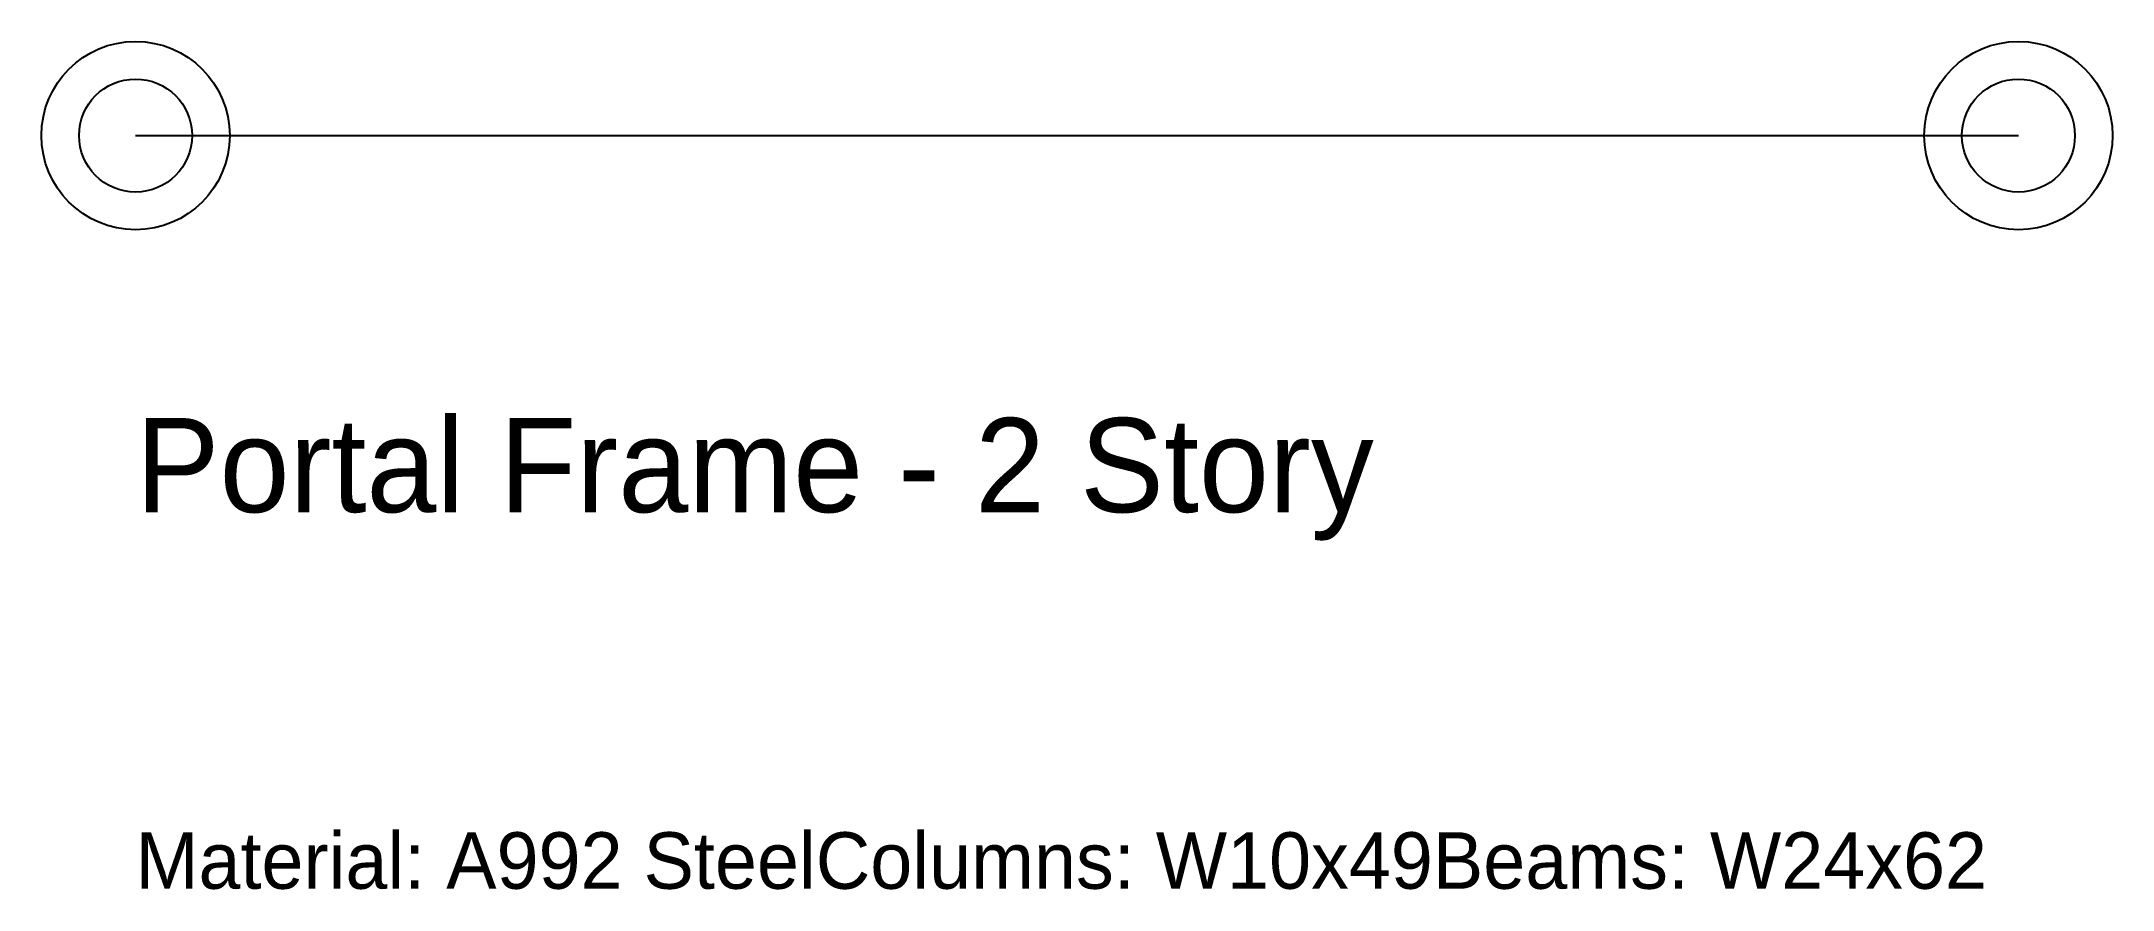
# Model space of a CAD drawing. Header units: metres. Extents: x -0.5 to 10.5, y -4 to 0.5.
import ezdxf

# ---------------------------------------------------------------- set-up
doc = ezdxf.new("R2010")
doc.units = ezdxf.units.M
for name, color, linetype in [('BEAMS', 2, 'Continuous'), ('BRACING', 3, 'Continuous'), ('COLUMNS', 1, 'Continuous'), ('CONNECTIONS', 5, 'Continuous'), ('DIMENSIONS', 7, 'Continuous')]:
    doc.layers.add(name, color=color, linetype=linetype)

msp = doc.modelspace()

# ---------------------------------------------------------------- linework, layer by layer
at = {"layer": 'BEAMS', "color": 2}
msp.add_lwpolyline([(0, 0), (10, 0)], dxfattribs=at)
msp.add_lwpolyline([(0, 0), (10, 0)], dxfattribs=at)
at = {"layer": 'BRACING', "color": 3}
msp.add_lwpolyline([(0, 0), (10, 0)], dxfattribs=at)
at = {"layer": 'COLUMNS', "color": 1}
for points in [[(0, 0), (0, 0)], [(10, 0), (10, 0)]]:
    msp.add_lwpolyline(points, dxfattribs=at)
at = {"layer": 'CONNECTIONS', "color": 5}
for centre, radius in [((0, 0), 0.5), ((10, 0), 0.5), ((0, 0, 7), 0.3), ((10, 0, 7), 0.3)]:
    msp.add_circle(centre, radius, dxfattribs=at)

# ---------------------------------------------------------------- texts
at = {"layer": 'DIMENSIONS'}
for s, height, p in [('Portal Frame - 2 Story', 0.5, (0, -2)), ('Material: A992 SteelColumns: W10x49Beams: W24x62', 0.3, (0, -4))]:
    msp.add_text(s, height=height, dxfattribs=at).set_placement(p)

doc.saveas('drawing.dxf')
